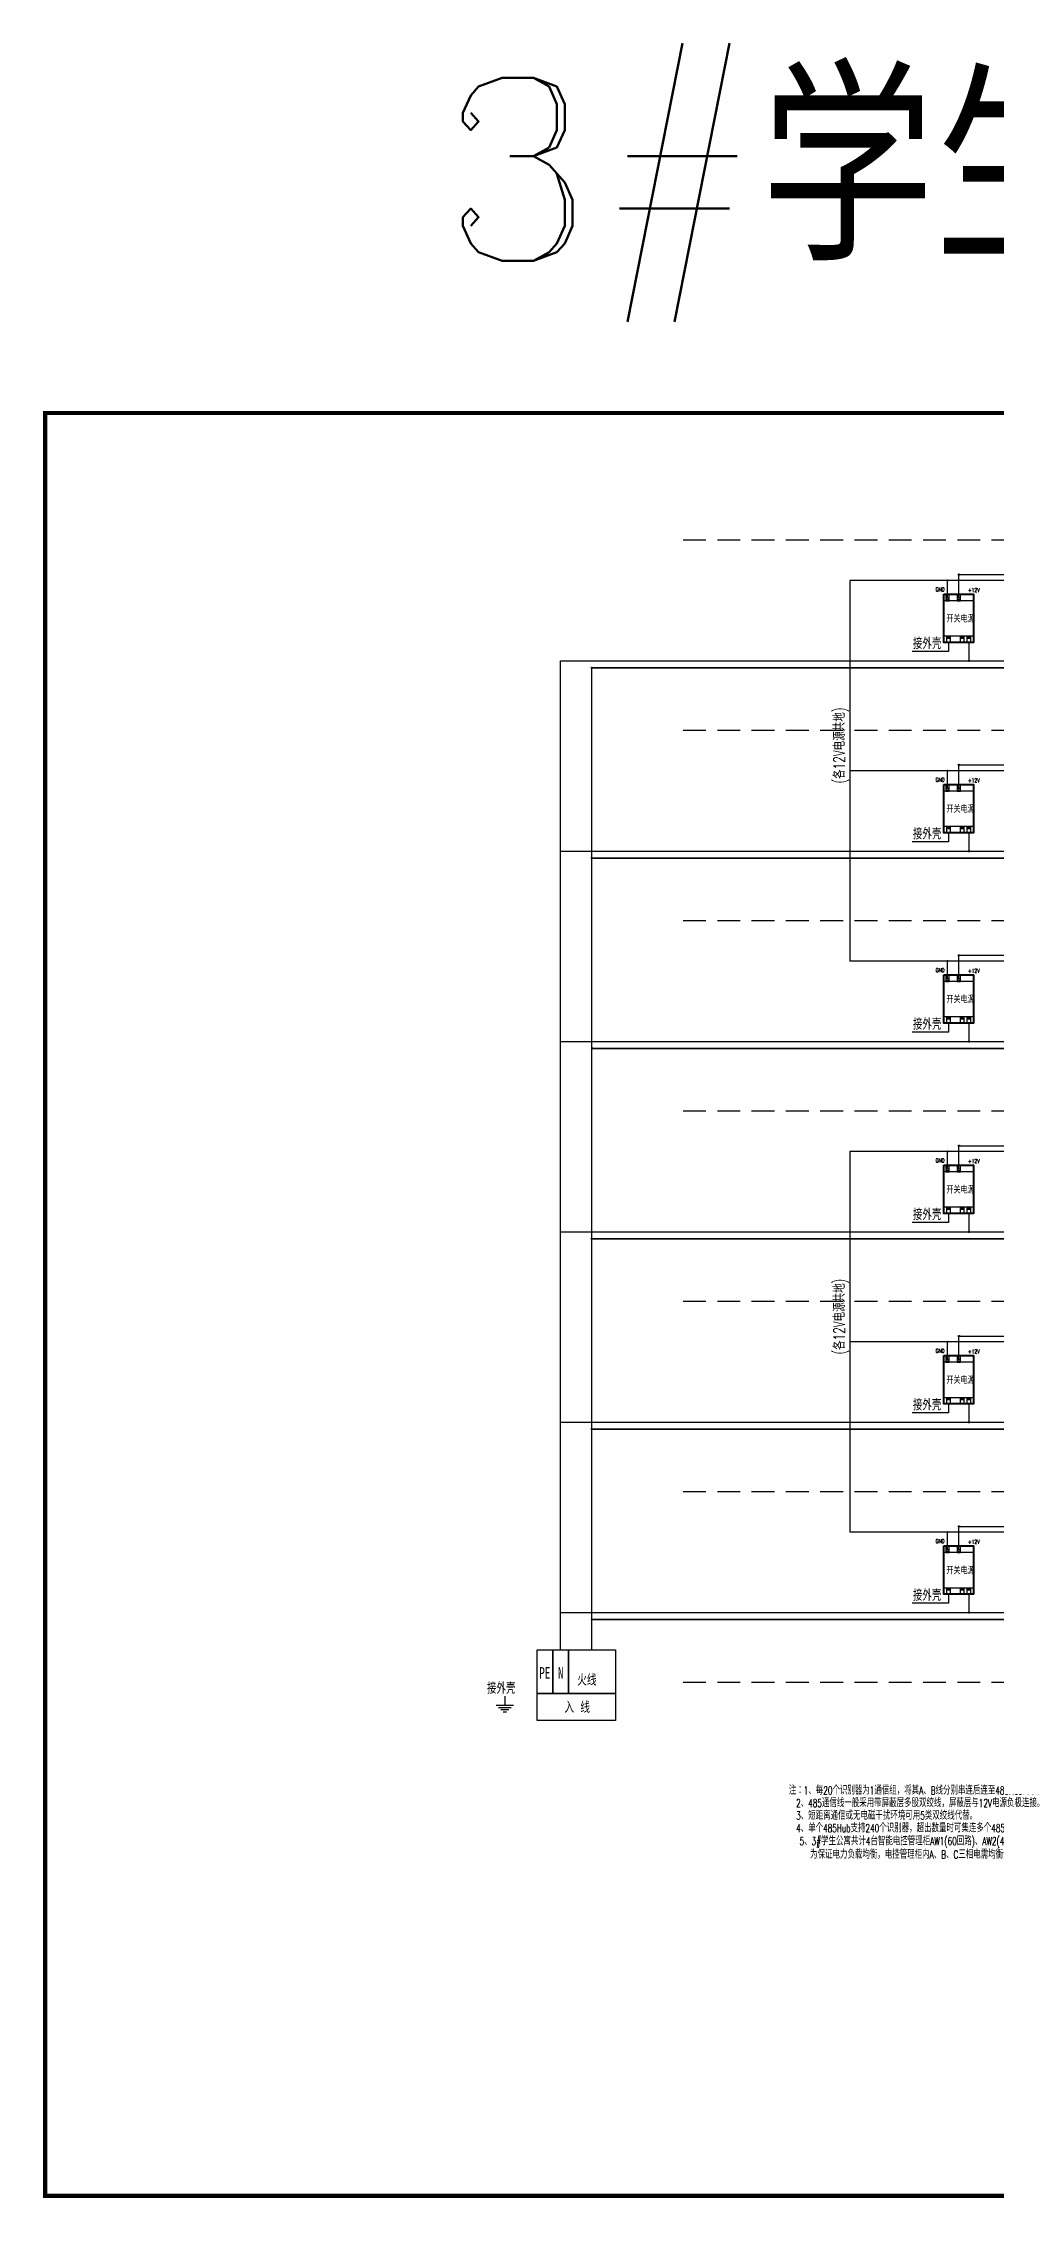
# Model space of a CAD drawing. Header units: millimetres. Extents: x -14098 to 347972, y -58509 to 133182.
# Drawn here: x 233792 to 275519, y 38910 to 133182 of the extents above; entities that cross this region are included whole.
import ezdxf
from ezdxf.enums import TextEntityAlignment as Align

# ---------------------------------------------------------------- set-up
doc = ezdxf.new("R2010")
doc.units = ezdxf.units.MM
doc.header["$LTSCALE"] = 1000
doc.linetypes.add('DASHED2', pattern=[0.375, 0.25, -0.125])
for name, color, linetype in [('5剖面线层', 1, 'Continuous'), ('6文字层', 3, 'Continuous'), ('HZ', 3, 'Continuous'), ('RD', 1, 'Continuous'), ('图框', 7, 'Continuous')]:
    doc.layers.add(name, color=color, linetype=linetype)
doc.styles.add('PC_TEXTSTYLE', font='simplex.shx', dxfattribs={"width": 0.707, "bigfont": 'intecad.shx'})
doc.styles.add('SHZ', font='romanc', dxfattribs={"bigfont": 'SHZTXT'})
doc.styles.add('Z', font='romans', dxfattribs={"width": 0.8, "bigfont": 'z'})
doc.styles.add('样式 1', font='', dxfattribs={"width": 0.707})
doc.styles.get('样式 1').set_extended_font_data('KaiTi_GB2312')

# ---------------------------------------------------------------- blocks, each defined once
blk = doc.blocks.new('GND')
at = {"color": 4}
for p, q in [((0, 0), (0, -7.9)), ((-7.5, -7.9), (7.5, -7.9)), ((-5.5, -9.9), (5.5, -9.9)), ((-3.5, -11.9), (3.5, -11.9)), ((-1.5, -13.9), (1.5, -13.9))]:
    blk.add_line(p, q, dxfattribs=at)

msp = doc.modelspace()

# ---------------------------------------------------------------- hatches: boundary and pattern name
at = {"layer": '5剖面线层'}
h = msp.add_hatch(color=6, dxfattribs=at)
h.paths.add_polyline_path([(273330, 109675), (273358, 109675), (273387, 109675, 1)])
h.paths.add_polyline_path([(273387, 109675), (273358, 109675), (273358, 109646, 0.414214)])
h.paths.add_polyline_path([(273358, 109675), (273330, 109675, 0.414214), (273358, 109646)])
h = msp.add_hatch(color=6, dxfattribs=at)
h.paths.add_polyline_path([(273330, 109675), (273358, 109675), (273387, 109675, 1)])
h.paths.add_polyline_path([(273387, 109675), (273358, 109675), (273358, 109646, 0.414214)])
h.paths.add_polyline_path([(273358, 109675), (273330, 109675, 0.414214), (273358, 109646)])
h = msp.add_hatch(color=4, dxfattribs=at)
h.paths.add_polyline_path([(273830, 109927), (273858, 109927), (273887, 109927, 1)])
h.paths.add_polyline_path([(273887, 109927), (273858, 109927), (273858, 109899, 0.414214)])
h.paths.add_polyline_path([(273858, 109927), (273830, 109927, 0.414214), (273858, 109899)])
h = msp.add_hatch(color=1, dxfattribs=at)
h.paths.add_polyline_path([(257771, 105856), (257800, 105856), (257828, 105856, 1)])
h.paths.add_polyline_path([(257828, 105856), (257800, 105856), (257800, 105827, 0.414214)])
h.paths.add_polyline_path([(257800, 105856), (257771, 105856, 0.414214), (257800, 105827)])
h = msp.add_hatch(color=4, dxfattribs=at)
h.paths.add_polyline_path([(274269, 106155), (274297, 106155), (274326, 106155, 1)])
h.paths.add_polyline_path([(274326, 106155), (274297, 106155), (274297, 106127, 0.414214)])
h.paths.add_polyline_path([(274297, 106155), (274269, 106155, 0.414214), (274297, 106127)])
h = msp.add_hatch(color=6, dxfattribs=at)
h.paths.add_polyline_path([(273330, 101347), (273358, 101347), (273387, 101347, 1)])
h.paths.add_polyline_path([(273387, 101347), (273358, 101347), (273358, 101319, 0.414214)])
h.paths.add_polyline_path([(273358, 101347), (273330, 101347, 0.414214), (273358, 101319)])
h = msp.add_hatch(color=6, dxfattribs=at)
h.paths.add_polyline_path([(273330, 101347), (273358, 101347), (273387, 101347, 1)])
h.paths.add_polyline_path([(273387, 101347), (273358, 101347), (273358, 101319, 0.414214)])
h.paths.add_polyline_path([(273358, 101347), (273330, 101347, 0.414214), (273358, 101319)])
h = msp.add_hatch(color=4, dxfattribs=at)
h.paths.add_polyline_path([(273830, 101600), (273858, 101600), (273887, 101600, 1)])
h.paths.add_polyline_path([(273887, 101600), (273858, 101600), (273858, 101571, 0.414214)])
h.paths.add_polyline_path([(273858, 101600), (273830, 101600, 0.414214), (273858, 101571)])
h = msp.add_hatch(color=1, dxfattribs=at)
h.paths.add_polyline_path([(257771, 97528), (257800, 97528), (257828, 97528, 1)])
h.paths.add_polyline_path([(257828, 97528), (257800, 97528), (257800, 97499, 0.414214)])
h.paths.add_polyline_path([(257800, 97528), (257771, 97528, 0.414214), (257800, 97499)])
h = msp.add_hatch(color=4, dxfattribs=at)
h.paths.add_polyline_path([(274269, 97827), (274297, 97827), (274326, 97827, 1)])
h.paths.add_polyline_path([(274326, 97827), (274297, 97827), (274297, 97799, 0.414214)])
h.paths.add_polyline_path([(274297, 97827), (274269, 97827, 0.414214), (274297, 97799)])
h = msp.add_hatch(color=6, dxfattribs=at)
h.paths.add_polyline_path([(273330, 93019), (273358, 93019), (273387, 93019, 1)])
h.paths.add_polyline_path([(273387, 93019), (273358, 93019), (273358, 92991, 0.414214)])
h.paths.add_polyline_path([(273358, 93019), (273330, 93019, 0.414214), (273358, 92991)])
h = msp.add_hatch(color=6, dxfattribs=at)
h.paths.add_polyline_path([(273330, 93019), (273358, 93019), (273387, 93019, 1)])
h.paths.add_polyline_path([(273387, 93019), (273358, 93019), (273358, 92991, 0.414214)])
h.paths.add_polyline_path([(273358, 93019), (273330, 93019, 0.414214), (273358, 92991)])
h = msp.add_hatch(color=4, dxfattribs=at)
h.paths.add_polyline_path([(273830, 93272), (273858, 93272), (273887, 93272, 1)])
h.paths.add_polyline_path([(273887, 93272), (273858, 93272), (273858, 93243, 0.414214)])
h.paths.add_polyline_path([(273858, 93272), (273830, 93272, 0.414214), (273858, 93243)])
h = msp.add_hatch(color=1, dxfattribs=at)
h.paths.add_polyline_path([(257791, 89200), (257819, 89200), (257848, 89200, 1)])
h.paths.add_polyline_path([(257848, 89200), (257819, 89200), (257819, 89171, 0.414214)])
h.paths.add_polyline_path([(257819, 89200), (257791, 89200, 0.414214), (257819, 89171)])
h = msp.add_hatch(color=4, dxfattribs=at)
h.paths.add_polyline_path([(274269, 89499), (274297, 89499), (274326, 89499, 1)])
h.paths.add_polyline_path([(274326, 89499), (274297, 89499), (274297, 89471, 0.414214)])
h.paths.add_polyline_path([(274297, 89499), (274269, 89499, 0.414214), (274297, 89471)])
h = msp.add_hatch(color=4, dxfattribs=at)
h.paths.add_polyline_path([(273830, 84944), (273858, 84944), (273887, 84944, 1)])
h.paths.add_polyline_path([(273887, 84944), (273858, 84944), (273858, 84915, 0.414214)])
h.paths.add_polyline_path([(273858, 84944), (273830, 84944, 0.414214), (273858, 84915)])
h = msp.add_hatch(color=6, dxfattribs=at)
h.paths.add_polyline_path([(273330, 84691), (273358, 84691), (273387, 84691, 1)])
h.paths.add_polyline_path([(273387, 84691), (273358, 84691), (273358, 84663, 0.414214)])
h.paths.add_polyline_path([(273358, 84691), (273330, 84691, 0.414214), (273358, 84663)])
h = msp.add_hatch(color=6, dxfattribs=at)
h.paths.add_polyline_path([(273330, 84691), (273358, 84691), (273387, 84691, 1)])
h.paths.add_polyline_path([(273387, 84691), (273358, 84691), (273358, 84663, 0.414214)])
h.paths.add_polyline_path([(273358, 84691), (273330, 84691, 0.414214), (273358, 84663)])
h = msp.add_hatch(color=4, dxfattribs=at)
h.paths.add_polyline_path([(274269, 81172), (274297, 81172), (274326, 81172, 1)])
h.paths.add_polyline_path([(274326, 81172), (274297, 81172), (274297, 81143, 0.414214)])
h.paths.add_polyline_path([(274297, 81172), (274269, 81172, 0.414214), (274297, 81143)])
h = msp.add_hatch(color=1, dxfattribs=at)
h.paths.add_polyline_path([(257771, 80872), (257800, 80872), (257828, 80872, 1)])
h.paths.add_polyline_path([(257828, 80872), (257800, 80872), (257800, 80843, 0.414214)])
h.paths.add_polyline_path([(257800, 80872), (257771, 80872, 0.414214), (257800, 80843)])
h = msp.add_hatch(color=6, dxfattribs=at)
h.paths.add_polyline_path([(273330, 76363), (273358, 76363), (273387, 76363, 1)])
h.paths.add_polyline_path([(273387, 76363), (273358, 76363), (273358, 76335, 0.414214)])
h.paths.add_polyline_path([(273358, 76363), (273330, 76363, 0.414214), (273358, 76335)])
h = msp.add_hatch(color=6, dxfattribs=at)
h.paths.add_polyline_path([(273330, 76363), (273358, 76363), (273387, 76363, 1)])
h.paths.add_polyline_path([(273387, 76363), (273358, 76363), (273358, 76335, 0.414214)])
h.paths.add_polyline_path([(273358, 76363), (273330, 76363, 0.414214), (273358, 76335)])
h = msp.add_hatch(color=4, dxfattribs=at)
h.paths.add_polyline_path([(273830, 76616), (273858, 76616), (273887, 76616, 1)])
h.paths.add_polyline_path([(273887, 76616), (273858, 76616), (273858, 76587, 0.414214)])
h.paths.add_polyline_path([(273858, 76616), (273830, 76616, 0.414214), (273858, 76587)])
h = msp.add_hatch(color=4, dxfattribs=at)
h.paths.add_polyline_path([(274269, 72844), (274297, 72844), (274326, 72844, 1)])
h.paths.add_polyline_path([(274326, 72844), (274297, 72844), (274297, 72815, 0.414214)])
h.paths.add_polyline_path([(274297, 72844), (274269, 72844, 0.414214), (274297, 72815)])
h = msp.add_hatch(color=1, dxfattribs=at)
h.paths.add_polyline_path([(257771, 72544), (257800, 72544), (257828, 72544, 1)])
h.paths.add_polyline_path([(257828, 72544), (257800, 72544), (257800, 72516, 0.414214)])
h.paths.add_polyline_path([(257800, 72544), (257771, 72544, 0.414214), (257800, 72516)])
h = msp.add_hatch(color=6, dxfattribs=at)
h.paths.add_polyline_path([(273330, 68035), (273358, 68035), (273387, 68035, 1)])
h.paths.add_polyline_path([(273387, 68035), (273358, 68035), (273358, 68007, 0.414214)])
h.paths.add_polyline_path([(273358, 68035), (273330, 68035, 0.414214), (273358, 68007)])
h = msp.add_hatch(color=6, dxfattribs=at)
h.paths.add_polyline_path([(273330, 68035), (273358, 68035), (273387, 68035, 1)])
h.paths.add_polyline_path([(273387, 68035), (273358, 68035), (273358, 68007, 0.414214)])
h.paths.add_polyline_path([(273358, 68035), (273330, 68035, 0.414214), (273358, 68007)])
h = msp.add_hatch(color=4, dxfattribs=at)
h.paths.add_polyline_path([(273830, 68288), (273858, 68288), (273887, 68288, 1)])
h.paths.add_polyline_path([(273887, 68288), (273858, 68288), (273858, 68259, 0.414214)])
h.paths.add_polyline_path([(273858, 68288), (273830, 68288, 0.414214), (273858, 68259)])
h = msp.add_hatch(color=1, dxfattribs=at)
h.paths.add_polyline_path([(257771, 64216), (257800, 64216), (257828, 64216, 1)])
h.paths.add_polyline_path([(257828, 64216), (257800, 64216), (257800, 64188, 0.414214)])
h.paths.add_polyline_path([(257800, 64216), (257771, 64216, 0.414214), (257800, 64188)])
h = msp.add_hatch(color=4, dxfattribs=at)
h.paths.add_polyline_path([(274269, 64516), (274297, 64516), (274326, 64516, 1)])
h.paths.add_polyline_path([(274326, 64516), (274297, 64516), (274297, 64487, 0.414214)])
h.paths.add_polyline_path([(274297, 64516), (274269, 64516, 0.414214), (274297, 64487)])

# ---------------------------------------------------------------- linework, layer by layer
at = {"color": 6}
for p, q in [((273358, 109675), (269092, 109675)), ((269092, 109675), (269092, 93019)), ((273358, 108898), (273358, 109675)), ((276899, 109675), (273358, 109675)), ((273358, 101347), (269092, 101347)), ((273358, 100570), (273358, 101347)), ((276899, 101347), (273358, 101347)), ((273358, 93019), (269092, 93019)), ((273358, 92242), (273358, 93019)), ((276899, 93019), (273358, 93019)), ((273358, 84691), (269092, 84691)), ((269092, 84691), (269092, 68035)), ((273358, 83914), (273358, 84691)), ((276899, 84691), (273358, 84691)), ((273358, 76363), (269092, 76363)), ((273358, 75586), (273358, 76363)), ((276899, 76363), (273358, 76363)), ((273358, 68035), (269092, 68035)), ((273358, 67258), (273358, 68035)), ((276899, 68035), (273358, 68035))]:
    msp.add_line(p, q, dxfattribs=at)
at = {"color": 4}
for p, q in [((273858, 109927), (302353, 109927)), ((273858, 108898), (273858, 109927)), ((273397, 106566), (271819, 106566)), ((273397, 106960), (273397, 106566)), ((274297, 106960), (274297, 106155)), ((256430, 106155), (302192, 106155)), ((256430, 62886), (256430, 106155)), ((273858, 101600), (302353, 101600)), ((273858, 100570), (273858, 101600)), ((273397, 98238), (271819, 98238)), ((273397, 98632), (273397, 98238)), ((274297, 98632), (274297, 97827)), ((256430, 97827), (302192, 97827)), ((273858, 93272), (302353, 93272)), ((273858, 92242), (273858, 93272)), ((273397, 89911), (271819, 89911)), ((273397, 90304), (273397, 89911)), ((274297, 90304), (274297, 89499)), ((256430, 89499), (302192, 89499)), ((273858, 84944), (302353, 84944)), ((273858, 83914), (273858, 84944)), ((256430, 81172), (302192, 81172)), ((273397, 81583), (271819, 81583)), ((273397, 81977), (273397, 81583)), ((274297, 81977), (274297, 81172)), ((273858, 76616), (302353, 76616)), ((273858, 75586), (273858, 76616)), ((273397, 73649), (273397, 73255)), ((274297, 73649), (274297, 72844)), ((256430, 72844), (302192, 72844)), ((273397, 73255), (271819, 73255)), ((273858, 68288), (302353, 68288)), ((273858, 67258), (273858, 68288)), ((273397, 65321), (273397, 64927)), ((274297, 65321), (274297, 64516)), ((256430, 64516), (302192, 64516)), ((273397, 64927), (271819, 64927))]:
    msp.add_line(p, q, dxfattribs=at)
at = {"color": 1, "lineweight": 35}
for p, q in [((257800, 105856), (301892, 105856)), ((257800, 97528), (301892, 97528)), ((257800, 89200), (301892, 89200)), ((257800, 80872), (301892, 80872)), ((257800, 72544), (301892, 72544)), ((257800, 64216), (301892, 64216))]:
    msp.add_line(p, q, dxfattribs=at)
for points in [[(273204, 109074), (274490, 109074), (274490, 108788), (273204, 108788)], [(273286, 108788), (273431, 108788), (273431, 109074), (273286, 109074)], [(273286, 108845), (273431, 108845), (273431, 108898), (273286, 108898)], [(273786, 108788), (273931, 108788), (273931, 109074), (273786, 109074)], [(273786, 108845), (273931, 108845), (273931, 108898), (273786, 108898)], [(273204, 107246), (274490, 107246), (274490, 106960), (273204, 106960)], [(273325, 107246), (273469, 107246), (273469, 106960), (273325, 106960)], [(273325, 107189), (273469, 107189), (273469, 107136), (273325, 107136)], [(273925, 107246), (274069, 107246), (274069, 106960), (273925, 106960)], [(273925, 107189), (274069, 107189), (274069, 107136), (273925, 107136)], [(274225, 107246), (274369, 107246), (274369, 106960), (274225, 106960)], [(274225, 107189), (274369, 107189), (274369, 107136), (274225, 107136)], [(273204, 100746), (274490, 100746), (274490, 100460), (273204, 100460)], [(273286, 100460), (273431, 100460), (273431, 100746), (273286, 100746)], [(273286, 100517), (273431, 100517), (273431, 100570), (273286, 100570)], [(273786, 100460), (273931, 100460), (273931, 100746), (273786, 100746)], [(273786, 100517), (273931, 100517), (273931, 100570), (273786, 100570)], [(273204, 98918), (274490, 98918), (274490, 98632), (273204, 98632)], [(273325, 98918), (273469, 98918), (273469, 98632), (273325, 98632)], [(273325, 98861), (273469, 98861), (273469, 98808), (273325, 98808)], [(273925, 98918), (274069, 98918), (274069, 98632), (273925, 98632)], [(273925, 98861), (274069, 98861), (274069, 98808), (273925, 98808)], [(274225, 98918), (274369, 98918), (274369, 98632), (274225, 98632)], [(274225, 98861), (274369, 98861), (274369, 98808), (274225, 98808)], [(273204, 92418), (274490, 92418), (274490, 92132), (273204, 92132)], [(273286, 92132), (273431, 92132), (273431, 92418), (273286, 92418)], [(273786, 92132), (273931, 92132), (273931, 92418), (273786, 92418)], [(273286, 92189), (273431, 92189), (273431, 92242), (273286, 92242)], [(273786, 92189), (273931, 92189), (273931, 92242), (273786, 92242)], [(273204, 90590), (274490, 90590), (274490, 90304), (273204, 90304)], [(273325, 90590), (273469, 90590), (273469, 90304), (273325, 90304)], [(273325, 90533), (273469, 90533), (273469, 90480), (273325, 90480)], [(273925, 90590), (274069, 90590), (274069, 90304), (273925, 90304)], [(273925, 90533), (274069, 90533), (274069, 90480), (273925, 90480)], [(274225, 90590), (274369, 90590), (274369, 90304), (274225, 90304)], [(274225, 90533), (274369, 90533), (274369, 90480), (274225, 90480)], [(273204, 84090), (274490, 84090), (274490, 83804), (273204, 83804)], [(273286, 83804), (273431, 83804), (273431, 84090), (273286, 84090)], [(273286, 83861), (273431, 83861), (273431, 83914), (273286, 83914)], [(273786, 83804), (273931, 83804), (273931, 84090), (273786, 84090)], [(273786, 83861), (273931, 83861), (273931, 83914), (273786, 83914)], [(273204, 82262), (274490, 82262), (274490, 81977), (273204, 81977)], [(273325, 82262), (273469, 82262), (273469, 81977), (273325, 81977)], [(273325, 82205), (273469, 82205), (273469, 82153), (273325, 82153)], [(273925, 82262), (274069, 82262), (274069, 81977), (273925, 81977)], [(273925, 82205), (274069, 82205), (274069, 82153), (273925, 82153)], [(274225, 82262), (274369, 82262), (274369, 81977), (274225, 81977)], [(274225, 82205), (274369, 82205), (274369, 82153), (274225, 82153)], [(273204, 75762), (274490, 75762), (274490, 75476), (273204, 75476)], [(273286, 75476), (273431, 75476), (273431, 75762), (273286, 75762)], [(273286, 75533), (273431, 75533), (273431, 75586), (273286, 75586)], [(273786, 75476), (273931, 75476), (273931, 75762), (273786, 75762)], [(273786, 75533), (273931, 75533), (273931, 75586), (273786, 75586)], [(273204, 73934), (274490, 73934), (274490, 73649), (273204, 73649)], [(273325, 73934), (273469, 73934), (273469, 73649), (273325, 73649)], [(273325, 73877), (273469, 73877), (273469, 73825), (273325, 73825)], [(273925, 73934), (274069, 73934), (274069, 73649), (273925, 73649)], [(273925, 73877), (274069, 73877), (274069, 73825), (273925, 73825)], [(274225, 73934), (274369, 73934), (274369, 73649), (274225, 73649)], [(274225, 73877), (274369, 73877), (274369, 73825), (274225, 73825)], [(273204, 67434), (274490, 67434), (274490, 67148), (273204, 67148)], [(273286, 67148), (273431, 67148), (273431, 67434), (273286, 67434)], [(273286, 67205), (273431, 67205), (273431, 67258), (273286, 67258)], [(273786, 67148), (273931, 67148), (273931, 67434), (273786, 67434)], [(273786, 67205), (273931, 67205), (273931, 67258), (273786, 67258)], [(273204, 65606), (274490, 65606), (274490, 65321), (273204, 65321)], [(273325, 65606), (273469, 65606), (273469, 65321), (273325, 65321)], [(273325, 65549), (273469, 65549), (273469, 65497), (273325, 65497)], [(273925, 65606), (274069, 65606), (274069, 65321), (273925, 65321)], [(273925, 65549), (274069, 65549), (274069, 65497), (273925, 65497)], [(274225, 65606), (274369, 65606), (274369, 65321), (274225, 65321)], [(274225, 65549), (274369, 65549), (274369, 65497), (274225, 65497)], [(255402, 62886), (256087, 62886), (256087, 60979), (255402, 60979)], [(256087, 62886), (256772, 62886), (256772, 60979), (256087, 60979)], [(256772, 62886), (258827, 62886), (258827, 60979), (256772, 60979)], [(255402, 60979), (258827, 60979), (258827, 59791), (255402, 59791)]]:
    msp.add_lwpolyline(points, close=True)
at = {"lineweight": 40}
for points in [[(273204, 109074), (274490, 109074), (274490, 106960), (273204, 106960)], [(273204, 100746), (274490, 100746), (274490, 98632), (273204, 98632)], [(273204, 92418), (274490, 92418), (274490, 90304), (273204, 90304)], [(273204, 84090), (274490, 84090), (274490, 81977), (273204, 81977)], [(273204, 75762), (274490, 75762), (274490, 73649), (273204, 73649)], [(273204, 67434), (274490, 67434), (274490, 65321), (273204, 65321)]]:
    msp.add_lwpolyline(points, close=True, dxfattribs=at)
at = {"color": 4, "const_width": 1}
msp.add_lwpolyline([(255745, 62886), (255745, 63567), (253994, 63567), (253994, 60474)], dxfattribs=at)
at = {"color": 6}
for centre in [(273358, 109675), (273358, 109675), (273358, 101347), (273358, 101347), (273358, 93019), (273358, 93019), (273358, 84691), (273358, 84691), (273358, 76363), (273358, 76363), (273358, 68035), (273358, 68035)]:
    msp.add_circle(centre, 28.4, dxfattribs=at)
at = {"color": 4}
for centre in [(273858, 109927), (274297, 106155), (273858, 101600), (274297, 97827), (273858, 93272), (274297, 89499), (273858, 84944), (274297, 81172), (273858, 76616), (274297, 72844), (273858, 68288), (274297, 64516)]:
    msp.add_circle(centre, 28.4, dxfattribs=at)
at = {"color": 1}
for centre in [(257800, 105856), (257800, 97528), (257819, 89200), (257800, 80872), (257800, 72544), (257800, 64216)]:
    msp.add_circle(centre, 28.4, dxfattribs=at)
at = {"layer": 'RD', "color": 252, "linetype": 'DASHED2', "ltscale": 4}
for p, q in [((261789, 111448), (316321, 111448)), ((261789, 103120), (316321, 103120)), ((261789, 94792), (316321, 94792)), ((261789, 86464), (316321, 86464)), ((261789, 78136), (316321, 78136)), ((261789, 69808), (316321, 69808)), ((261789, 61480), (316321, 61480))]:
    msp.add_line(p, q, dxfattribs=at)
at = {"layer": 'RD'}
msp.add_line((257800, 62886), (257800, 105856), dxfattribs=at)
at = {"layer": '图框', "color": 7, "const_width": 180}
msp.add_lwpolyline([(233882, 39000), (347882, 39000), (347882, 117000), (233882, 117000)], close=True, dxfattribs=at)
msp.add_lwpolyline([(233882, 39000), (347882, 39000), (347882, 117000), (233882, 117000)], close=True, dxfattribs=at)

# ---------------------------------------------------------------- block references
at = {"color": 4, "xscale": 50, "yscale": 50, "zscale": 50}
msp.add_blockref('GND', (253994, 60867), dxfattribs=at)

# ---------------------------------------------------------------- texts
at = {"layer": '6文字层', "color": 7, "style": 'PC_TEXTSTYLE', "width": 0.667}
for s, p in [('GND', (272837, 109193)), ('+12V', (274254, 109165)), ('GND', (272837, 100866)), ('+12V', (274254, 100837)), ('GND', (272837, 92538)), ('+12V', (274254, 92509)), ('GND', (272837, 84210)), ('+12V', (274254, 84181)), ('GND', (272837, 75882)), ('+12V', (274254, 75853)), ('GND', (272837, 67554)), ('+12V', (274254, 67525))]:
    msp.add_text(s, height=175, dxfattribs=at).set_placement(p)
at = {"layer": '6文字层', "color": 7, "style": 'Z', "width": 0.8}
for p in [(273307, 108139), (273307, 99812), (273307, 91484), (273307, 83156), (273307, 74828), (273307, 66500)]:
    msp.add_text('开关电源', height=300, dxfattribs=at).set_placement(p, align=Align.TOP_LEFT)
at = {"layer": '6文字层', "color": 4, "style": 'PC_TEXTSTYLE', "width": 0.667}
for p in [(271841, 106669), (271841, 98341), (271841, 90014), (271841, 81686), (271841, 73358), (271841, 65030), (253206, 60963)]:
    msp.add_text('接外壳', height=500, dxfattribs=at).set_placement(p)
for p in [(268873, 100793), (268873, 75809)]:
    msp.add_text('(各12V电源共地)', height=500, rotation=90, dxfattribs=at).set_placement(p)
at = {"layer": '6文字层'}
for s, style, width, p in [('PE', '样式 1', 0.707, (255502, 61630)), ('N', '样式 1', 0.707, (256317, 61630)), ('火线', 'Z', 0.8, (257163, 61321)), ('入 线', 'Z', 0.8, (256603, 60125))]:
    msp.add_text(s, height=500, dxfattribs=dict(at, style=style, width=width)).set_placement(p)
at = {"layer": '6文字层', "color": 3, "style": 'PC_TEXTSTYLE', "width": 0.667}
for s, p in [('注：1、每20个识别器为1通信组，将其A、B线分别串连后连至485Hub的1个端口。', (266416, 56911)), ('  2、485通信线一般采用带屏蔽层多股双绞线，屏蔽层与12V电源负极连接。', (266416, 56361)), ('  3、短距离通信或无电磁干扰环境可用5类双绞线代替。', (266416, 55811)), ('  4、单个485Hub支持240个识别器，超出数量时可集连多个485Hub,3#学生公寓需2台8口485HUB。', (266416, 55261)), ('5、3#学生公寓共计4台智能电控管理柜AW1(60回路)、AW2(44回路)、AW3(60回路)、AW4(44回路)', (266888, 54695)), ('为保证电力负载均衡，电控管理柜内A、B、C三相电需均衡分配。具体分配方式参见云南省设计院配电系统图。', (267346, 54107))]:
    msp.add_text(s, height=350, dxfattribs=at).set_placement(p, align=Align.TOP_LEFT)
at = {"layer": 'HZ', "color": 3, "style": 'SHZ'}
msp.add_text('3#学生公寓', height=8000, dxfattribs=at).set_placement((251130, 123658))

doc.saveas('drawing.dxf')
